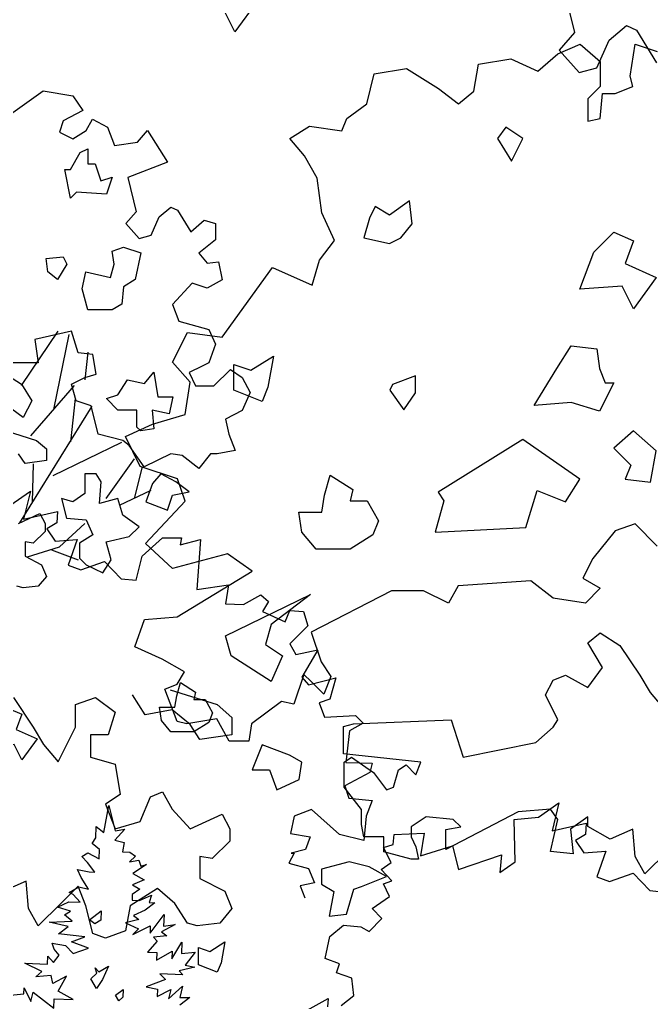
# Model space of a CAD drawing. Header units: inches. Extents: x 11.9 to 85.3, y 21.1 to 37.4.
# Drawn here: x 49.959 to 50.354, y 22.589 to 23.204 of the extents above; entities that cross this region are included whole.
import ezdxf

# ---------------------------------------------------------------- set-up
doc = ezdxf.new("R2010")
doc.units = ezdxf.units.IN
doc.header["$MEASUREMENT"] = 0
doc.layers.add('CAY', color=94, linetype='Continuous')
doc.layers.add('CAY-3', color=61, linetype='Continuous')

# ---------------------------------------------------------------- blocks, each defined once
blk = doc.blocks.new('A$C76451831')
at = {"layer": 'CAY'}
for p, q in [((4659.2, 1730), (4666, 1767.4)), ((4666, 1767.4), (4675.2, 1732.1)), ((4648.1, 1722.6), (4648.6, 1738.5)), ((4648.6, 1738.5), (4659.2, 1730)), ((4688.4, 1734.4), (4674.7, 1719)), ((4675.2, 1732.1), (4688.4, 1734.4)), ((4642.8, 1714.7), (4648.1, 1722.6)), ((4653, 1706.2), (4642.8, 1714.7)), ((4674.7, 1719), (4687.7, 1715.8)), ((4687.7, 1715.8), (4685, 1702.8)), ((4628.6, 1696.6), (4636.9, 1701.7)), ((4636.9, 1701.7), (4652.5, 1693)), ((4652.5, 1693), (4653, 1706.2)), ((4685, 1702.8), (4695.4, 1702.4)), ((4695.4, 1702.4), (4703.4, 1696.7)), ((4636.5, 1688.1), (4628.6, 1696.6)), ((4646.4, 1674.6), (4636.5, 1688.1)), ((4703.4, 1696.7), (4694.9, 1688.8)), ((4694.9, 1688.8), (4708.2, 1691.1)), ((4708.2, 1691.1), (4710.6, 1682.8)), ((4627.6, 1667.1), (4622.5, 1678.2)), ((4622.5, 1678.2), (4638.7, 1674.9)), ((4638.7, 1674.9), (4646.4, 1674.6)), ((4718.8, 1685.3), (4699.8, 1672.8)), ((4699.8, 1672.8), (4715.4, 1664.1)), ((4710.6, 1682.8), (4718.8, 1685.3)), ((4637.9, 1650.9), (4627.6, 1667.1)), ((4715.4, 1664.1), (4699.3, 1656.9)), ((4611, 1646.4), (4624.4, 1654.1)), ((4616.3, 1643.5), (4611, 1646.4)), ((4624.4, 1654.1), (4637.9, 1650.9)), ((4709.5, 1651.1), (4698.8, 1643.4)), ((4699.3, 1656.9), (4709.5, 1651.1)), ((4594.4, 1625.7), (4610.5, 1633.3)), ((4610.5, 1633.3), (4626.4, 1632.7)), ((4626.4, 1632.7), (4616.3, 1643.5)), ((4698.8, 1643.4), (4698.5, 1635.7)), ((4698.5, 1635.7), (4708.9, 1635.3)), ((4708.9, 1635.3), (4725.5, 1642.4)), ((4730.1, 1631.8), (4716.6, 1621.4)), ((4725.5, 1642.4), (4722.4, 1632.1)), ((4722.4, 1632.1), (4730.1, 1631.8)), ((4612.8, 1620.1), (4594.4, 1625.7)), ((4604.5, 1614.9), (4612.8, 1620.1)), ((4716.6, 1621.4), (4700.5, 1614.3)), ((4582.8, 1604.8), (4615, 1606.4)), ((4609.3, 1598.9), (4582.8, 1604.8)), ((4615, 1606.4), (4604.5, 1614.9)), ((4708, 1608.6), (4689.3, 1603.8)), ((4689.3, 1603.8), (4707.5, 1595.4)), ((4700.5, 1614.3), (4708, 1608.6)), ((4723.6, 1589.4), (4743.1, 1615.5)), ((4743.1, 1615.5), (4742.6, 1599.2)), ((4595.8, 1588.5), (4609.3, 1598.9)), ((4699.6, 1587.6), (4724, 1599.9)), ((4707.5, 1595.4), (4699.6, 1587.6)), ((4724, 1599.9), (4723.6, 1589.4)), ((4758.5, 1601.4), (4739.6, 1591.6)), ((4739.6, 1591.6), (4747.1, 1585.9)), ((4742.6, 1599.2), (4758.5, 1601.4)), ((4632.8, 1584.5), (4595.8, 1588.5)), ((4614, 1577.4), (4632.8, 1584.5)), ((4637.7, 1568.4), (4614, 1577.4)), ((4733.7, 1578.2), (4720, 1562.8)), ((4747.1, 1585.9), (4728.4, 1583.8)), ((4728.4, 1583.8), (4733.7, 1578.2)), ((4754.1, 1553.5), (4768.1, 1577)), ((4768.1, 1577), (4767.5, 1561.2)), ((4587.2, 1575.6), (4605.7, 1572.3)), ((4589.7, 1567.4), (4587.2, 1575.6)), ((4597.1, 1559), (4589.7, 1567.4)), ((4605.7, 1572.3), (4616.2, 1561)), ((4616.2, 1561), (4637.7, 1568.4)), ((4720, 1562.8), (4733.1, 1562.4)), ((4732.8, 1552), (4754.5, 1564.3)), ((4754.5, 1564.3), (4754.1, 1553.5)), ((4767.5, 1561.2), (4786.6, 1563.2)), ((4786.6, 1563.2), (4772.4, 1545.1)), ((4580.8, 1546.4), (4581.1, 1557.2)), ((4581.1, 1557.2), (4589, 1548.8)), ((4589, 1548.8), (4597.1, 1559)), ((4733.1, 1562.4), (4732.8, 1552)), ((4572.7, 1536.2), (4549.1, 1547.5)), ((4549.1, 1547.5), (4580.8, 1546.4)), ((4564.3, 1528.4), (4572.7, 1536.2)), ((4785.9, 1541.9), (4764.4, 1537.2)), ((4764.4, 1537.2), (4769.2, 1531.6)), ((4772.4, 1545.1), (4785.9, 1541.9)), ((4585.6, 1530.3), (4564.3, 1528.4)), ((4588, 1519.4), (4585.6, 1530.3)), ((4606.9, 1529.6), (4588, 1519.4)), ((4595.3, 1508.7), (4606.9, 1529.6)), ((4745, 1524.8), (4718.3, 1514.8)), ((4769.2, 1531.6), (4737.5, 1532.7)), ((4737.5, 1532.7), (4745, 1524.8)), ((4547.6, 1504.9), (4547.9, 1513.1)), ((4547.9, 1513.1), (4557.6, 1494.1)), ((4616.2, 1497.1), (4595.3, 1508.7)), ((4718.3, 1514.8), (4734.1, 1511.6)), ((4734.1, 1511.6), (4733.7, 1501.1)), ((4733.7, 1501.1), (4752.6, 1510.9)), ((4749.5, 1497.9), (4768.7, 1515.8)), ((4752.6, 1510.9), (4749.5, 1497.9)), ((4768.7, 1515.8), (4765.4, 1500)), ((4528.9, 1502.9), (4547.6, 1504.9)), ((4557.6, 1494.1), (4560.8, 1507.2)), ((4560.8, 1507.2), (4589.5, 1484.9)), ((4589.5, 1484.9), (4589.9, 1498)), ((4589.9, 1498), (4616.2, 1497.1)), ((4779, 1499.6), (4765, 1489.2)), ((4765.4, 1500), (4779, 1499.6)), ((3035.1, 1358.6), (3052.2, 1286.6)), ((3052.2, 1286.6), (3031, 1262.4)), ((2281, 794.5), (2332.5, 870.4)), ((2326.2, 761), (2347.8, 865.6)), ((2491.6, 827), (2512.8, 868.3)), ((2512.8, 868.3), (2561.2, 861.8)), ((2370.1, 802.5), (2374.1, 840.9)), ((2516.4, 799.3), (2491.6, 827)), ((2509.3, 753.8), (2516.4, 799.3)), ((2294.3, 724.1), (2354.9, 794.5)), ((2350.1, 715.8), (2356.4, 776.4)), ((2278.7, 602.9), (2379.6, 765.8)), ((2426.2, 723.2), (2463.9, 740.3)), ((2463.9, 740.3), (2509.3, 753.8)), ((2325.4, 669), (2421.3, 715.4)), ((2446.8, 681.3), (2426.2, 723.2)), ((2399.3, 636.8), (2438.6, 692.2)), ((2296.7, 631.7), (2297.9, 685.1)), ((2438.6, 636.8), (2450, 680.8)), ((2498.7, 664.2), (2446.8, 681.3)), ((2509.3, 632.9), (2498.7, 664.2)), ((2417.8, 627.7), (2461.8, 648.6)), ((2334.4, 569.5), (2369.4, 602.2)), ((2289.6, 555.4), (2334.4, 569.5)), ((2323, 565.2), (2360, 551.4))]:
    blk.add_line(p, q, dxfattribs=at)
for points in [[(4528.2, 2186.1), (4556.7, 2206.1), (4547.2, 2167.1), (4594.6, 2177.6), (4593.6, 2161.8), (4579.9, 2153.4), (4591.5, 2136.5), (4622.1, 2138.6), (4609.4, 2102.8), (4627.3, 2096.4), (4660, 2108), (4683.2, 2083.8), (4704.3, 2081.7), (4712.8, 2115.4), (4741.2, 2140.7), (4767.6, 2140.7), (4765.5, 2131.2), (4794, 2138.6), (4788.7, 2069), (4833, 2075.3), (4828.8, 2049), (4854.1, 2047.9), (4878.3, 2061.6), (4888.9, 2052.1), (4880.5, 2038.4), (4912.1, 2023.7), (4918.4, 2039.5), (4937.4, 2038.4), (4943.7, 2018.4), (4918.4, 1993.1), (4926.9, 1978.3), (4957.4, 1984.6), (4935.3, 1946.7), (4944.8, 1936.1), (4982.8, 1945.6), (4974.3, 1916.1), (4959.6, 1910.8), (4966.9, 1890.8), (5010.2, 1892.9), (5020.7, 1882.3), (5001.7, 1871.8), (4996.5, 1827.5), (5033.4, 1826.4), (5030.2, 1813.8), (4995.4, 1794.8), (5000.7, 1777.9), (5033.4, 1774.7), (5024.9, 1752.6), (5021.8, 1718.9), (4988, 1727.3), (4949, 1762.1), (4924.8, 1752.6), (4919.5, 1728.3), (4946.9, 1724.1), (4940.6, 1706.2), (4920.5, 1700.9), (4924.8, 1700.9), (4917.4, 1687.2), (4944.8, 1679.8), (4953.2, 1659.8), (4933.2, 1655.6), (4939.5, 1638.7)], [(4942.7, 1482.3), (4972.2, 1498.2), (4971.1, 1486.6)], [(4990.1, 1488.7), (5008, 1502.4), (5004.9, 1526.6), (4983.8, 1534), (4988, 1546.7), (4968, 1554.1), (4974.3, 1584.7), (4993.3, 1600.5), (5017.5, 1598.4), (5029.1, 1592), (5047.1, 1610), (5033.4, 1623.7), (5057.6, 1640.6), (5049.2, 1658.5), (5060.8, 1662.7), (5046, 1678.5), (5059.7, 1688), (5049.2, 1709.1), (5062.9, 1713.3), (5063.9, 1727), (5106.1, 1729.1), (5100.9, 1697.5), (5145.2, 1711.2), (5153.6, 1678.5), (5213.7, 1698.6), (5211.6, 1674.3), (5232.7, 1689.1), (5231.6, 1748.1), (5265.4, 1751.3), (5293.9, 1771.3), (5284.4, 1732.3), (5331.8, 1742.9), (5330.8, 1727), (5317.1, 1718.6), (5328.7, 1701.7), (5359.3, 1703.8), (5346.6, 1668), (5364.5, 1661.6), (5397.2, 1673.2), (5420.4, 1649), (5441.5, 1646.9)], [(4680, 1494.9), (4675.3, 1503.2), (4686, 1511), (4685.6, 1500.1), (4680, 1494.9)], [(2249.1, 1161.4), (2311.2, 1205.4), (2352.9, 1198.3), (2366.7, 1177.9), (2339.1, 1163.7), (2334.4, 1147.6), (2352.9, 1138.5), (2371.4, 1149.9), (2380.4, 1166.1), (2401.2, 1154.7), (2410.7, 1129.1), (2442.9, 1133.8), (2456.7, 1149.9), (2484.6, 1105.9), (2429.6, 1084.7), (2441, 1036.7), (2426.8, 1020.6), (2445.3, 999.7), (2461.8, 1004.1), (2473.2, 1029.6), (2489.3, 1043.4), (2498.7, 1039.1), (2517.2, 1008.8), (2535.7, 1024.9), (2551.8, 1020.6), (2551.8, 997.4), (2528.6, 978.9), (2540, 965.1), (2556.1, 967.1), (2560.8, 941.9), (2540, 930.1), (2519.2, 937.2), (2491.7, 907.3), (2500.7, 884.1), (2542.4, 872.7), (2551.8, 851.9), (2542.4, 826.3), (2533.3, 821.6), (2514.8, 812.5), (2523.9, 794.1), (2549.4, 794.1), (2572.6, 816.9), (2588.7, 805.5), (2600.1, 784.6), (2588.7, 759.5), (2565.6, 747.7), (2570.3, 726.8), (2579.3, 704), (2554.2, 699.3), (2544.7, 699.3), (2528.6, 678.5), (2505.4, 696.9), (2489.3, 699.3), (2452.3, 680.8), (2431.5, 710.7), (2422.5, 717.8), (2387.9, 726.8), (2378.5, 766.1), (2357.6, 773.2), (2350.9, 796.4), (2369.4, 805.5), (2385.5, 810.2), (2380.8, 837.7), (2360, 840.1), (2350.9, 870.4), (2299.8, 858.6), (2304.6, 826.3), (2260.5, 826.3)], [(2262.9, 807.8), (2281.4, 796.4), (2295.5, 773.2), (2283.7, 750), (2267.6, 761.4)], [(2258.6, 731.5), (2302.2, 717.8), (2316, 706), (2316, 689.9), (2286.1, 685.5), (2277, 699.3)], [(2277, 602.2), (2306.9, 615.9), (2314, 602.2), (2314, 590.8), (2297.5, 574.6), (2286.1, 576.6), (2286.1, 556.2), (2309.3, 544.4), (2316, 528.2), (2304.6, 514.5), (2283.7, 512.1), (2274.7, 514.5)]]:
    blk.add_lwpolyline(points, dxfattribs=at)
for points in [[(4784.5, 1915.2), (4800.4, 1915.2), (4810.9, 1896.7), (4805.6, 1883.5), (4784.5, 1870.3), (4752.8, 1870.3), (4739.6, 1886.1), (4737, 1904.6), (4758.1, 1904.6), (4760.8, 1920.5), (4766, 1939), (4787.2, 1925.7)], [(4507.9, 1884.3), (4526.4, 1902.8), (4544.9, 1894.9), (4536.9, 1873.7), (4566, 1860.5), (4544.9, 1831.5), (4534.3, 1852.6), (4494.7, 1850)], [(4639.1, 1608.3), (4655.4, 1620.8), (4655, 1607.7), (4646.6, 1602.6)], [(4791, 1545.5), (4791, 1569.3), (4806.8, 1564), (4827.9, 1577.2), (4822.7, 1548.1), (4817.4, 1534.9)], [(4641.2, 1525.7), (4649.6, 1533.5), (4647.2, 1541.3), (4652.4, 1535.7), (4665.8, 1543.4), (4657.5, 1525.1), (4648.9, 1512.3)], [(2523.5, 1367), (2551.2, 1394.7), (2578.9, 1382.8), (2567, 1351.1), (2610.6, 1331.3), (2578.9, 1287.8), (2563.1, 1319.5), (2503.7, 1315.5)], [(2362.9, 1119.3), (2373.5, 1124.6), (2373.5, 1103.5), (2384.1, 1103.5), (2392, 1079.7), (2407.8, 1085), (2399.9, 1061.2), (2357.7, 1063.9), (2349.7, 1055.9), (2341.8, 1095.6), (2349.7, 1095.6)], [(2365.6, 929.2), (2370.9, 953), (2405.2, 945.1), (2410.4, 963.5), (2407.8, 982), (2423.6, 987.3), (2447.4, 979.4), (2439.5, 942.4), (2423.6, 931.9), (2421, 908.1), (2407.8, 900.2), (2373.5, 900.2)], [(2318.1, 953), (2315.4, 971.5), (2339.2, 974.1), (2344.5, 963.5), (2331.3, 942.4)], [(2577.1, 788.1), (2577.1, 823.8), (2600.8, 815.8), (2632.5, 835.6), (2624.6, 792.1), (2616.7, 772.3)], [(2415.7, 781.4), (2428.9, 802.5), (2452.7, 797.2), (2465.9, 813), (2471.2, 778.7), (2492.3, 778.7), (2487, 755), (2463.2, 760.2), (2465.9, 733.8), (2447.4, 731.2), (2442.1, 736.5), (2442.1, 760.2), (2415.7, 760.2), (2399.9, 776.1)], [(2392.2, 660), (2385.5, 671.4), (2369.4, 671.4), (2369.4, 643.8), (2352.9, 632), (2336.8, 636.8), (2343.9, 609.2), (2371.4, 606.9), (2380.8, 586), (2362.3, 574.6), (2362.3, 553.8), (2371.4, 544.4), (2394.6, 533), (2406.4, 551.4), (2399.3, 576.6), (2431.5, 583.7), (2445.3, 597.4), (2422.5, 613.6), (2415.4, 636.8), (2389.8, 630.1)], [(2475.5, 671.4), (2463.7, 657.6), (2454.7, 632), (2484.6, 620.6), (2491.7, 641.5), (2514.8, 646.2), (2496.4, 660)]]:
    blk.add_lwpolyline(points, close=True, dxfattribs=at)
at = {"layer": 'CAY-3'}
for p, q in [((3100.6, 1276), (3124.7, 1296.6)), ((3124.7, 1296.6), (3138.9, 1290.1)), ((3138.9, 1290.1), (3166.6, 1244.7)), ((3083.5, 1237.6), (3100.6, 1276)), ((3029.1, 1257), (3060.4, 1270.6)), ((3031, 1262.4), (3058.7, 1231.2)), ((3060.4, 1270.6), (3088.1, 1246.4)), ((3130, 1225.7), (3137, 1270.6)), ((3137, 1270.6), (3167.7, 1260.5)), ((2918.3, 1242.8), (2963.7, 1249.9)), ((2963.7, 1249.9), (3001.4, 1232.8)), ((3001.4, 1232.8), (3029.1, 1257)), ((2773.2, 1229.3), (2818.1, 1236.4)), ((2818.1, 1236.4), (2862.9, 1208.6)), ((2911.8, 1205.1), (2918.3, 1242.8)), ((3058.7, 1231.2), (3083.5, 1237.6)), ((3088.1, 1246.4), (3088.1, 1211.6)), ((2762.6, 1187.4), (2773.2, 1229.3)), ((3133.5, 1211.6), (3130, 1225.7)), ((2862.9, 1208.6), (2890.6, 1187.4)), ((3088.1, 1211.6), (3071, 1194.5)), ((3109.3, 1201.6), (3133.5, 1211.6)), ((2890.6, 1187.4), (2911.8, 1205.1)), ((3071, 1194.5), (3071, 1163.2)), ((3088.1, 1166.8), (3091.6, 1201.6)), ((3091.6, 1201.6), (3109.3, 1201.6)), ((2734.9, 1166.8), (2762.6, 1187.4)), ((2727.8, 1149.6), (2734.9, 1166.8)), ((3071, 1163.2), (3088.1, 1166.8)), ((2655.3, 1139), (2683, 1156.1)), ((2683, 1156.1), (2727.8, 1149.6)), ((2676, 1114.8), (2655.3, 1139)), ((2693.6, 1083.6), (2676, 1114.8)), ((2700.1, 1035.2), (2693.6, 1083.6)), ((2717.8, 996.9), (2700.1, 1035.2)), ((2696.6, 969.1), (2717.8, 996.9)), ((2686.6, 934.3), (2696.6, 969.1)), ((2561.2, 861.8), (2631.1, 959.1)), ((2631.1, 959.1), (2686.6, 934.3)), ((2453.9, 573.9), (2509.3, 632.9)), ((3109.3, 591.6), (3078.1, 553.3)), ((3137, 601.7), (3109.3, 591.6)), ((3167.7, 570.4), (3137, 601.7)), ((2491.6, 539.1), (2453.9, 573.9)), ((2568.3, 559.8), (2491.6, 539.1)), ((2603, 535.6), (2568.3, 559.8)), ((3078.1, 553.3), (3063.9, 525.6)), ((2498.1, 471.6), (2603, 535.6)), ((2991.4, 522), (2890.2, 514.9)), ((3022.7, 497.8), (2991.4, 522)), ((3063.9, 525.6), (3088.1, 512)), ((2797, 507.9), (2685, 450.4)), ((2841.8, 507.9), (2797, 507.9)), ((2876.6, 490.8), (2841.8, 507.9)), ((2890.2, 514.9), (2876.6, 490.8)), ((3088.1, 512), (3067.5, 490.8)), ((3067.5, 490.8), (3022.7, 497.8)), ((2439.1, 429.8), (2452.7, 468.1)), ((2452.7, 468.1), (2498.1, 471.6)), ((2685, 450.4), (2699.2, 409.1)), ((3071, 435.3), (3088.1, 449.5)), ((3088.1, 449.5), (3115.8, 431.8)), ((2477.5, 412.7), (2439.1, 429.8)), ((3091.6, 401.1), (3071, 435.3)), ((3115.8, 431.8), (3143.5, 390.5)), ((2508.7, 395), (2477.5, 412.7)), ((2699.2, 409.1), (2712.7, 388.5)), ((3071, 373.4), (3091.6, 401.1)), ((2498.1, 377.9), (2508.7, 395)), ((2675.1, 391.3), (2660.8, 350.1)), ((2685, 381.4), (2675.1, 391.3)), ((2712.7, 388.5), (2702.7, 363.7)), ((3022.7, 383.4), (3039.8, 390.5)), ((3039.8, 390.5), (3071, 373.4)), ((3143.5, 390.5), (3157.7, 366.3)), ((2481, 370.8), (2498.1, 377.9)), ((2498.1, 326), (2481, 370.8)), ((2702.7, 363.7), (2685, 381.4)), ((3012, 362.8), (3022.7, 383.4)), ((2269.8, 359.3), (2297.6, 318)), ((2356.5, 349.3), (2384.2, 359.3)), ((2384.2, 359.3), (2411.9, 338.7)), ((2453.8, 335.1), (2436.1, 362.9)), ((2488.6, 369.9), (2554, 349.3)), ((3029.1, 328), (3012, 362.8)), ((3157.7, 366.3), (3178.3, 342.1)), ((2356.5, 318), (2356.5, 349.3)), ((2554, 349.3), (2574.7, 331.6)), ((2643.7, 353.7), (2601.9, 322.4)), ((2660.8, 350.1), (2643.7, 353.7)), ((2411.9, 338.7), (2401.9, 307.4)), ((2491.5, 342.2), (2453.8, 335.1)), ((2516.3, 321.6), (2491.5, 342.2)), ((2553.5, 329.5), (2511.7, 322.4)), ((2570.6, 298.2), (2553.5, 329.5)), ((2574.7, 331.6), (2574.7, 307.4)), ((2297.6, 318), (2311.7, 293.8)), ((2332.3, 269.7), (2356.5, 318)), ((2511.7, 322.4), (2498.1, 326)), ((2529.9, 300.9), (2516.3, 321.6)), ((2601.9, 322.4), (2598.3, 298.2)), ((2730.4, 318.9), (2744, 322.4)), ((2730.4, 280.5), (2730.4, 318.9)), ((2744, 322.4), (2880.2, 328)), ((2880.2, 328), (2897.3, 276)), ((2998.5, 296.7), (3022.7, 317.9)), ((3022.7, 317.9), (3029.1, 328)), ((2377.2, 307.4), (2377.2, 276.1)), ((2401.9, 307.4), (2377.2, 307.4)), ((2574.7, 307.4), (2529.9, 300.9)), ((2311.7, 293.8), (2332.3, 269.7)), ((2598.3, 298.2), (2570.6, 298.2)), ((2897.3, 276), (2998.5, 296.7)), ((2377.2, 276.1), (2411.9, 266.1)), ((2838.3, 269), (2730.4, 280.5)), ((2731, 269), (2741.6, 276)), ((2741.6, 276), (2772.3, 254.8)), ((2411.9, 266.1), (2419, 224.2)), ((2731, 234.2), (2731, 269)), ((2807.1, 258.3), (2817.7, 265.4)), ((2817.7, 265.4), (2831.2, 251.3)), ((2831.2, 251.3), (2838.3, 269)), ((2772.3, 254.8), (2790, 230.6)), ((2800, 234.2), (2807.1, 258.3)), ((2755.2, 202.9), (2731, 234.2)), ((2790, 230.6), (2800, 234.2)), ((2419, 224.2), (2398.4, 210.7)), ((2446.7, 186.5), (2460.9, 220.7)), ((2460.9, 220.7), (2478, 227.8)), ((2478, 227.8), (2491.5, 203.6)), ((2398.4, 210.7), (2411.9, 175.9)), ((2491.5, 203.6), (2516.3, 175.9)), ((2516.3, 175.9), (2561.1, 196.5)), ((2561.1, 196.5), (2571.7, 175.9)), ((2755.2, 182.3), (2755.2, 202.9)), ((2845.4, 192.9), (2824.7, 178.7)), ((2883.1, 189.3), (2845.4, 192.9)), ((2973.7, 200), (2873.1, 147.5)), ((3019.1, 203.5), (2973.7, 200)), ((3029.1, 189.3), (3019.1, 203.5)), ((3071, 192.9), (3046.8, 175.8)), ((3071, 179.3), (3071, 192.9)), ((2411.9, 175.9), (2446.7, 186.5)), ((2758.7, 165.1), (2755.2, 182.3)), ((2824.7, 178.7), (2824.7, 165.1)), ((2873.1, 175.2), (2893.7, 178.7)), ((2893.7, 178.7), (2883.1, 189.3)), ((3019.1, 144.5), (3029.1, 189.3)), ((3102.3, 161.6), (3071, 179.3)), ((2571.7, 175.9), (2571.7, 158.8)), ((2786.4, 165.1), (2758.7, 165.1)), ((2786.4, 143.9), (2786.4, 165.1)), ((2824.7, 165.1), (2831.2, 151)), ((2873.1, 147.5), (2873.1, 175.2)), ((3046.8, 175.8), (3050.4, 141)), ((3133.5, 175.8), (3102.3, 161.6)), ((3137, 137.4), (3133.5, 175.8)), ((2571.7, 158.8), (2547, 134.6)), ((2831.2, 151), (2834.8, 133.9)), ((2529.9, 137.5), (2529.9, 106.9)), ((2547, 134.6), (2529.9, 137.5)), ((2824.7, 133.9), (2786.4, 143.9)), ((3050.4, 141), (3019.1, 144.5)), ((3150.6, 113.3), (3137, 137.4)), ((3181.9, 144.5), (3150.6, 113.3)), ((2834.8, 133.9), (2824.7, 133.9)), ((2287.5, 103.3), (2256.3, 89.2)), ((2291.1, 65), (2287.5, 103.3)), ((2360.1, 96.2), (2335.9, 72.1)), ((2370.7, 68.5), (2360.1, 96.2)), ((2529.9, 106.9), (2564.7, 89.2)), ((2470.9, 92.7), (2432.6, 68.5)), ((2495.1, 72.1), (2470.9, 92.7)), ((2564.7, 89.2), (2574.7, 65)), ((2335.9, 72.1), (2304.6, 40.8)), ((2512.8, 44.3), (2495.1, 72.1)), ((2304.6, 40.8), (2291.1, 65)), ((2380.7, 30.2), (2370.7, 68.5)), ((2432.6, 68.5), (2426.1, 33.7)), ((2574.7, 65), (2557.6, 44.3)), ((2526.3, 40.8), (2512.8, 44.3)), ((2557.6, 44.3), (2526.3, 40.8)), ((2398.4, 23.7), (2380.7, 30.2)), ((2426.1, 33.7), (2398.4, 23.7))]:
    blk.add_line(p, q, dxfattribs=at)
for points in [[(2980.4, 1138.9), (2956.7, 1154.8), (2944.8, 1138.9), (2964.6, 1107.2)], [(2826, 1020.1), (2822.1, 1051.8), (2794.4, 1032), (2774.6, 1043.9), (2766.7, 1028), (2758.7, 1000.3), (2794.4, 992.4), (2810.2, 1000.3)], [(3079.4, 980.5), (3107.1, 1008.2), (3134.8, 996.3), (3123, 964.7), (3166.5, 944.9), (3134.8, 901.3), (3119, 933), (3059.6, 929)], [(3027.9, 818.1), (3047.7, 849.8), (3083.4, 845.8), (3087.3, 818.1), (3095.2, 798.3), (3107.1, 798.3), (3087.3, 758.7), (3047.7, 770.6), (2996.3, 766.6)], [(2798.8, 796), (2794.8, 788.1), (2814.6, 760.4), (2830.5, 784.1), (2830.5, 807.9)], [(3158.6, 659.7), (3166.5, 703.3), (3134.8, 731), (3107.1, 707.2), (3130.9, 683.5), (3123, 663.7)], [(3039.8, 632), (3059.6, 663.7), (2980.4, 719.1), (2862.1, 645.5), (2870, 633.6), (2858.2, 590.1), (2984.4, 596.3), (3000.2, 647.8)], [(2739.4, 633.6), (2763.2, 633.6), (2779, 605.9), (2771.1, 586.1), (2739.4, 566.3), (2691.9, 566.3), (2672.1, 590.1), (2668.1, 617.8), (2699.8, 617.8), (2703.8, 641.6), (2711.7, 669.3), (2743.4, 649.5)], [(2573.8, 417.4), (2565.9, 445.1), (2684, 503), (2629.2, 460.9), (2621.3, 433.2), (2645.1, 417.4), (2629.2, 381.7)], [(2654.9, 279), (2616.6, 293.2), (2603, 258.3), (2627.2, 258.3), (2637.2, 230.6), (2668.5, 244.8), (2672, 269)], [(2765.8, 123.3), (2738.1, 130.3), (2699.7, 119.7), (2699.7, 99.1), (2716.8, 88.5), (2710.4, 54.3), (2734.5, 57.2), (2744.6, 92), (2755.2, 95.5), (2790, 109.7)]]:
    blk.add_lwpolyline(points, close=True, dxfattribs=at)

msp = doc.modelspace()

# ---------------------------------------------------------------- block references
at = {"layer": 'CAY', "xscale": 0.0004489089019145984, "yscale": 0.0004489089019145984, "zscale": 0.0004489089019145984}
for p in [(48.93576, 22.6181), (47.9198, 21.91828)]:
    msp.add_blockref('A$C76451831', p, dxfattribs=at)

doc.saveas('drawing.dxf')
